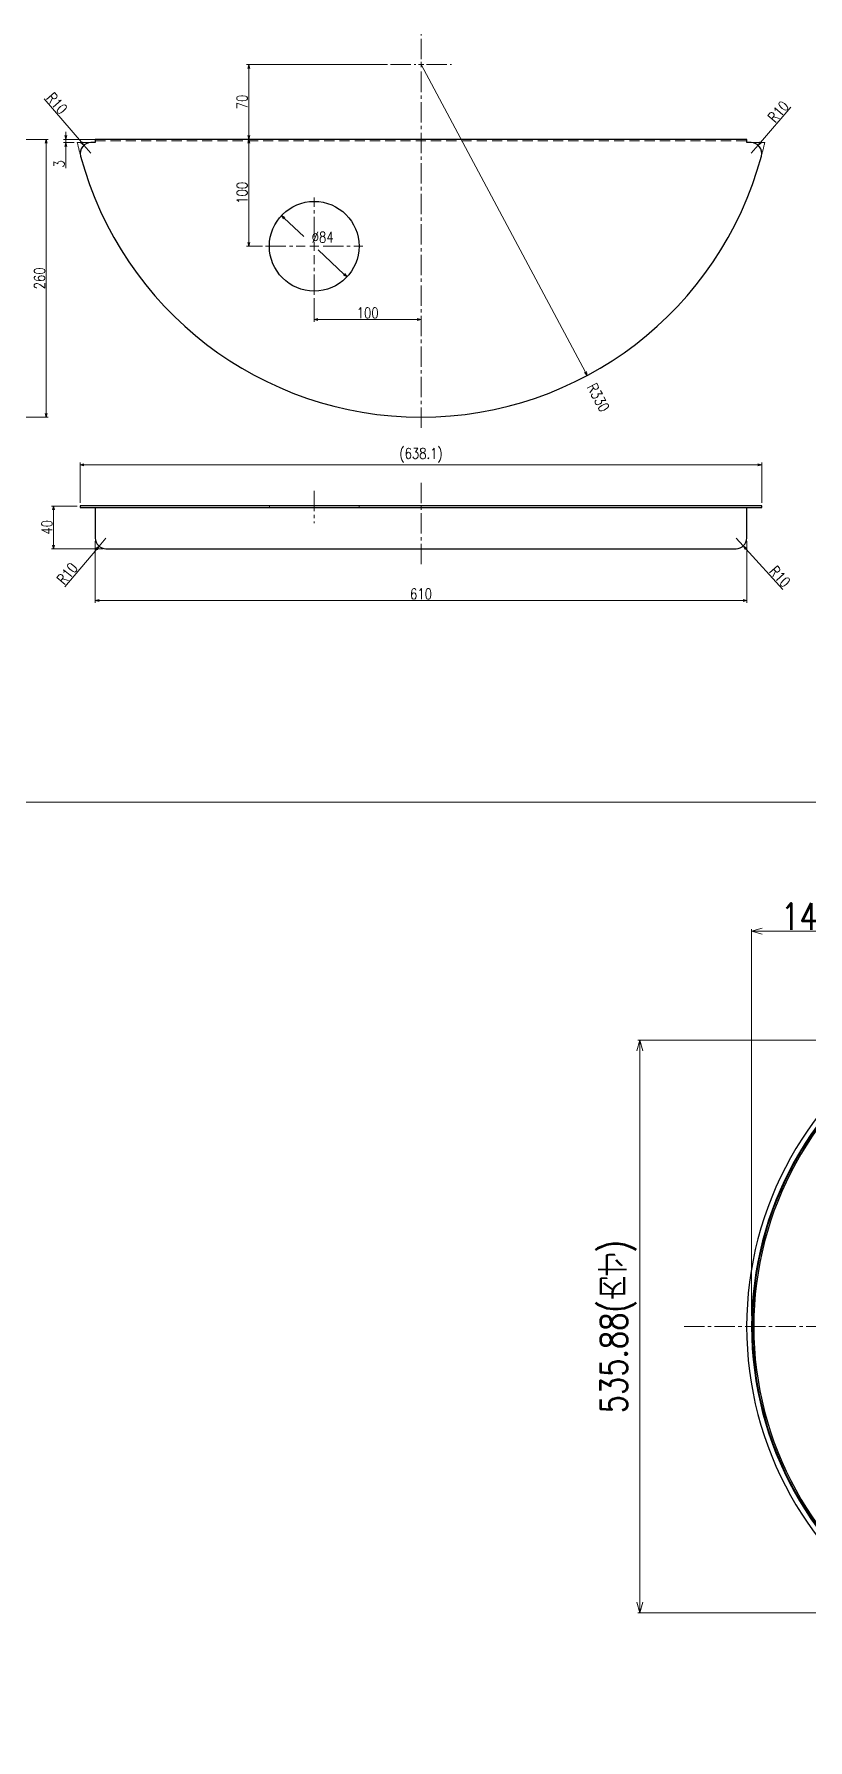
# Model space of a CAD drawing. Header units: millimetres. Extents: x 0 to 10987, y 0 to 7892.
# Drawn here: x 3118 to 3842, y 6295 to 7892 of the extents above; entities that cross this region are included whole.
import ezdxf

# ---------------------------------------------------------------- set-up
doc = ezdxf.new("R2010")
doc.units = ezdxf.units.MM
for name, pattern in [('CENTER2', [28.575, 19.05, -3.175, 3.175, -3.175]), ('HIDDEN2', [4.7625, 3.175, -1.5875]), ('PHANTOM2', [31.75, 15.875, -3.175, 3.175, -3.175, 3.175, -3.175])]:
    doc.linetypes.add(name, pattern=pattern)
for name, color, linetype, lineweight in [('01_外形線', 7, 'Continuous', 25), ('03_かくれ線', 6, 'HIDDEN2', 13), ('04_中心線', 1, 'CENTER2', 9), ('05_仮想線', 2, 'PHANTOM2', 13), ('07_寸法線', 3, 'Continuous', 9)]:
    doc.layers.add(name, color=color, linetype=linetype, lineweight=lineweight)
doc.layers.add('10_補助線', color=8, linetype='Continuous', lineweight=13, plot=False)
doc.styles.add('寸法用', font='simplex.shx', dxfattribs={"width": 0.8, "bigfont": '@extfont2.shx'})
doc.dimstyles.new('機械製図用', dxfattribs={"dimtxt": 3.5, "dimasz": 3.5, "dimexe": 2, "dimexo": 0, "dimgap": 1.2, "dimtad": 1, "dimdsep": 46, "dimtxsty": '寸法用', "dimblk": 'OPEN30', "dimcen": 0, "dimclrd": 256, "dimclre": 256, "dimclrt": 7, "dimazin": 2, "dimtm": 1e-09, "dimtfac": 0.75, "dimtmove": 0, "dimatfit": 3, "dimldrblk": 'OPEN30', "dimfxl": 1, "dimlwd": -1, "dimlwe": -1, "dimarcsym": 0})
doc.dimstyles.new('機械製図用$3', dxfattribs={"dimtxt": 3.5, "dimasz": 3.5, "dimexe": 2, "dimexo": 0, "dimgap": 1.2, "dimtad": 1, "dimtih": 1, "dimtoh": 1, "dimdsep": 46, "dimtxsty": '寸法用', "dimblk": 'OPEN30', "dimcen": 0, "dimsd1": 1, "dimclrd": 256, "dimclre": 256, "dimclrt": 7, "dimazin": 2, "dimtm": 1e-09, "dimtfac": 0.75, "dimtofl": 0, "dimtmove": 0, "dimatfit": 3, "dimldrblk": 'OPEN30', "dimfxl": 1, "dimlwd": -1, "dimlwe": -1, "dimarcsym": 0})

# ---------------------------------------------------------------- blocks, each defined once
blk = doc.blocks.new('_Open30')
at = {"color": 0, "linetype": 'ByBlock', "lineweight": -2}
for p, q in [((-1, 0.27), (0, 0)), ((0, 0), (-1, -0.27)), ((0, 0), (-1, 0))]:
    blk.add_line(p, q, dxfattribs=at)
blk = doc.blocks.new('*D383')
at = {"layer": '07_寸法線', "transparency": 16777216}
for p, q in [((3789.5, 6691.9), (3789.5, 7054)), ((3799.5, 7052), (3928.9, 7052)), ((3938.9, 6967.7), (3938.9, 7054))]:
    blk.add_line(p, q, dxfattribs=at)
at = {"layer": 'Defpoints', "color": 0, "transparency": 16777216}
for p in [(3938.9, 7052), (3938.9, 6957.7), (3789.5, 6681.9)]:
    blk.add_point(p, dxfattribs=at)
at = {"layer": '07_寸法線', "transparency": 16777216, "xscale": 10, "yscale": 10, "zscale": 10, "rotation": 180}
blk.add_blockref('_Open30', (3789.5, 7052), dxfattribs=at)
at = {"layer": '07_寸法線', "transparency": 16777216, "xscale": 10, "yscale": 10, "zscale": 10}
blk.add_blockref('_Open30', (3938.9, 7052), dxfattribs=at)
at = {"layer": '07_寸法線', "color": 7, "transparency": 16777216, "insert": (3864.2, 7065.7), "char_height": 25, "attachment_point": 5, "style": '寸法用'}
blk.add_mtext('149.32', dxfattribs=at)
blk = doc.blocks.new('*D385')
at = {"layer": '07_寸法線', "transparency": 16777216}
for p, q in [((3928.9, 6949.9), (3682.9, 6949.9)), ((3684.9, 6939.9), (3684.9, 6424)), ((3928.9, 6414), (3682.9, 6414))]:
    blk.add_line(p, q, dxfattribs=at)
at = {"layer": 'Defpoints', "color": 0, "transparency": 16777216}
for p in [(3938.9, 6949.9), (3684.9, 6414), (3938.9, 6414)]:
    blk.add_point(p, dxfattribs=at)
at = {"layer": '07_寸法線', "transparency": 16777216, "xscale": 10, "yscale": 10, "zscale": 10}
for p, rotation in [((3684.9, 6949.9), 90), ((3684.9, 6414), 270)]:
    blk.add_blockref('_Open30', p, dxfattribs=dict(at, rotation=rotation))
at = {"layer": '07_寸法線', "color": 7, "transparency": 16777216, "insert": (3664.7, 6681.9), "char_height": 25, "attachment_point": 5, "rotation": 90, "style": '寸法用'}
blk.add_mtext('535.88(内寸)', dxfattribs=at)
blk = doc.blocks.new('*D389')
at = {"layer": '07_寸法線', "transparency": 16777216}
for p, q in [((3448.5, 7863), (3316.7, 7863)), ((3318.7, 7859.5), (3318.7, 7796.5)), ((3321.7, 7793), (3320.7, 7793))]:
    blk.add_line(p, q, dxfattribs=at)
at = {"layer": 'Defpoints', "color": 0, "transparency": 16777216}
for p in [(3451.5, 7863), (3318.7, 7793), (3318.7, 7793)]:
    blk.add_point(p, dxfattribs=at)
at = {"layer": '07_寸法線', "transparency": 16777216, "xscale": 3.5, "yscale": 3.5, "zscale": 3.5}
for p, rotation in [((3318.7, 7863), 90), ((3318.7, 7793), 270)]:
    blk.add_blockref('_Open30', p, dxfattribs=dict(at, rotation=rotation))
at = {"layer": '07_寸法線', "color": 7, "transparency": 16777216, "insert": (3312.5, 7828), "char_height": 10, "attachment_point": 5, "rotation": 90, "style": '寸法用'}
blk.add_mtext('70', dxfattribs=at)
blk = doc.blocks.new('*U390')
at = {"layer": '04_中心線', "color": 0, "linetype": 'CENTER2', "transparency": 16777216}
for p, q in [((0, 8.4), (0, 45.5)), ((-45.5, 0), (-8.4, 0)), ((8.4, 0), (45.5, 0)), ((0, -45.5), (0, -8.4))]:
    blk.add_line(p, q, dxfattribs=at)
at = {"layer": '04_中心線', "color": 0, "linetype": 'Continuous', "transparency": 16777216}
for p, q in [((-4.2, 0), (4.2, 0)), ((0, -4.2), (0, 4.2))]:
    blk.add_line(p, q, dxfattribs=at)
blk = doc.blocks.new('*D391')
at = {"layer": '07_寸法線', "transparency": 16777216}
for p, q in [((3327.9, 7793), (3316.7, 7793)), ((3318.7, 7789.5), (3318.7, 7696.5)), ((3331.5, 7693), (3316.7, 7693))]:
    blk.add_line(p, q, dxfattribs=at)
at = {"layer": 'Defpoints', "color": 0, "transparency": 16777216}
for p in [(3330.9, 7793), (3318.7, 7693), (3334.5, 7693)]:
    blk.add_point(p, dxfattribs=at)
at = {"layer": '07_寸法線', "transparency": 16777216, "xscale": 3.5, "yscale": 3.5, "zscale": 3.5}
for p, rotation in [((3318.7, 7793), 90), ((3318.7, 7693), 270)]:
    blk.add_blockref('_Open30', p, dxfattribs=dict(at, rotation=rotation))
at = {"layer": '07_寸法線', "color": 7, "transparency": 16777216, "insert": (3312.5, 7743), "char_height": 10, "attachment_point": 5, "rotation": 90, "style": '寸法用'}
blk.add_mtext('100', dxfattribs=at)
blk = doc.blocks.new('*D392')
at = {"layer": '07_寸法線', "transparency": 16777216}
for p, q in [((3380, 7644.5), (3380, 7622.4)), ((3383.5, 7624.4), (3476.5, 7624.4)), ((3480, 7627.4), (3480, 7626.4))]:
    blk.add_line(p, q, dxfattribs=at)
at = {"layer": 'Defpoints', "color": 0, "transparency": 16777216}
for p in [(3380, 7647.5), (3480, 7624.4), (3480, 7624.4)]:
    blk.add_point(p, dxfattribs=at)
at = {"layer": '07_寸法線', "transparency": 16777216, "xscale": 3.5, "yscale": 3.5, "zscale": 3.5, "rotation": 180}
blk.add_blockref('_Open30', (3380, 7624.4), dxfattribs=at)
at = {"layer": '07_寸法線', "transparency": 16777216, "xscale": 3.5, "yscale": 3.5, "zscale": 3.5}
blk.add_blockref('_Open30', (3480, 7624.4), dxfattribs=at)
at = {"layer": '07_寸法線', "color": 7, "transparency": 16777216, "insert": (3430, 7630.6), "char_height": 10, "attachment_point": 5, "style": '寸法用'}
blk.add_mtext('100', dxfattribs=at)
blk = doc.blocks.new('*D393')
at = {"layer": '07_寸法線', "transparency": 16777216}
for p, q in [((3351.9, 7719.4), (3370.4, 7702.1)), ((3408.1, 7666.7), (3383.6, 7689.7))]:
    blk.add_line(p, q, dxfattribs=at)
at = {"layer": 'Defpoints', "color": 0, "transparency": 16777216}
for p in [(3349.3, 7721.7), (3410.7, 7664.3)]:
    blk.add_point(p, dxfattribs=at)
at = {"layer": '07_寸法線', "transparency": 16777216, "xscale": 3.5, "yscale": 3.5, "zscale": 3.5}
for p, rotation in [((3349.3, 7721.7), 136.8861232830926), ((3410.7, 7664.3), 316.8861232830926)]:
    blk.add_blockref('_Open30', p, dxfattribs=dict(at, rotation=rotation))
at = {"layer": '07_寸法線', "color": 7, "transparency": 16777216, "insert": (3387.9, 7701.5), "char_height": 10, "attachment_point": 5, "style": '寸法用'}
blk.add_mtext('∅84', dxfattribs=at)
blk = doc.blocks.new('*D394')
at = {"layer": '07_寸法線', "transparency": 16777216}
for p, q in [((3177, 7793), (3145.3, 7793)), ((3147.3, 7796.5), (3147.3, 7800)), ((3147.3, 7793), (3147.3, 7790)), ((3155.2, 7790), (3145.3, 7790)), ((3147.3, 7786.5), (3147.3, 7766.2))]:
    blk.add_line(p, q, dxfattribs=at)
at = {"layer": 'Defpoints', "color": 0, "transparency": 16777216}
for p in [(3180, 7793), (3147.3, 7790), (3158.2, 7790)]:
    blk.add_point(p, dxfattribs=at)
at = {"layer": '07_寸法線', "transparency": 16777216, "xscale": 3.5, "yscale": 3.5, "zscale": 3.5}
for p, rotation in [((3147.3, 7793), 270), ((3147.3, 7790), 90)]:
    blk.add_blockref('_Open30', p, dxfattribs=dict(at, rotation=rotation))
at = {"layer": '07_寸法線', "color": 7, "transparency": 16777216, "insert": (3141.1, 7770.1), "char_height": 10, "attachment_point": 5, "rotation": 90, "style": '寸法用'}
blk.add_mtext('3', dxfattribs=at)
blk = doc.blocks.new('*D396')
at = {"layer": '07_寸法線', "transparency": 16777216}
for p, q in [((3127.1, 7830.9), (3162.1, 7790.3)), ((3170.9, 7780), (3164.4, 7787.6))]:
    blk.add_line(p, q, dxfattribs=at)
at = {"layer": 'Defpoints', "color": 0, "transparency": 16777216}
for p in [(3164.4, 7787.6), (3170.9, 7780)]:
    blk.add_point(p, dxfattribs=at)
at = {"layer": '07_寸法線', "transparency": 16777216, "xscale": 3.5, "yscale": 3.5, "zscale": 3.5, "rotation": 310.7414474621046}
blk.add_blockref('_Open30', (3164.4, 7787.6), dxfattribs=at)
at = {"layer": '07_寸法線', "color": 7, "transparency": 16777216, "insert": (3139, 7826.7), "char_height": 10, "attachment_point": 5, "rotation": 310.7414, "style": '寸法用'}
blk.add_mtext('R10', dxfattribs=at)
blk = doc.blocks.new('*D395')
at = {"layer": '07_寸法線', "transparency": 16777216}
for p, q in [((3826.4, 7823.2), (3797.9, 7790.2)), ((3789, 7780), (3795.6, 7787.6))]:
    blk.add_line(p, q, dxfattribs=at)
at = {"layer": 'Defpoints', "color": 0, "transparency": 16777216}
for p in [(3789, 7780), (3795.6, 7787.6)]:
    blk.add_point(p, dxfattribs=at)
at = {"layer": '07_寸法線', "transparency": 16777216, "xscale": 3.5, "yscale": 3.5, "zscale": 3.5, "rotation": 229.0707073234075}
blk.add_blockref('_Open30', (3795.6, 7787.6), dxfattribs=at)
at = {"layer": '07_寸法線', "color": 7, "transparency": 16777216, "insert": (3814.6, 7819), "char_height": 10, "attachment_point": 5, "rotation": 49.0707, "style": '寸法用'}
blk.add_mtext('R10', dxfattribs=at)
blk = doc.blocks.new('*D397')
at = {"layer": '07_寸法線', "transparency": 16777216}
blk.add_line((3480, 7863), (3634, 7575.2), dxfattribs=at)
at = {"layer": 'Defpoints', "color": 0, "transparency": 16777216}
for p in [(3480, 7863), (3635.7, 7572.1)]:
    blk.add_point(p, dxfattribs=at)
at = {"layer": '07_寸法線', "transparency": 16777216, "xscale": 3.5, "yscale": 3.5, "zscale": 3.5, "rotation": 298.148219580433}
blk.add_blockref('_Open30', (3635.7, 7572.1), dxfattribs=at)
at = {"layer": '07_寸法線', "color": 7, "transparency": 16777216, "insert": (3646, 7551.4), "char_height": 10, "attachment_point": 5, "rotation": 298.1482, "style": '寸法用'}
blk.add_mtext('R330', dxfattribs=at)
blk = doc.blocks.new('*D398')
at = {"layer": '07_寸法線', "transparency": 16777216}
for p, q in [((3098.2, 7793), (3131, 7793)), ((3129, 7789.5), (3129, 7536.5)), ((3101.2, 7533), (3131, 7533))]:
    blk.add_line(p, q, dxfattribs=at)
at = {"layer": 'Defpoints', "color": 0, "transparency": 16777216}
for p in [(3095.2, 7793), (3098.2, 7533), (3129, 7533)]:
    blk.add_point(p, dxfattribs=at)
at = {"layer": '07_寸法線', "transparency": 16777216, "xscale": 3.5, "yscale": 3.5, "zscale": 3.5}
for p, rotation in [((3129, 7793), 90), ((3129, 7533), 270)]:
    blk.add_blockref('_Open30', p, dxfattribs=dict(at, rotation=rotation))
at = {"layer": '07_寸法線', "color": 7, "transparency": 16777216, "insert": (3122.8, 7663), "char_height": 10, "attachment_point": 5, "rotation": 90, "style": '寸法用'}
blk.add_mtext('260', dxfattribs=at)
blk = doc.blocks.new('*U399')
at = {"layer": '04_中心線', "color": 0, "linetype": 'CENTER2', "transparency": 16777216}
for p, q in [((0, 5), (0, 28.5)), ((-28.5, 0), (-5, 0)), ((5, 0), (28.5, 0)), ((0, -340), (0, -5))]:
    blk.add_line(p, q, dxfattribs=at)
at = {"layer": '04_中心線', "color": 0, "linetype": 'Continuous', "transparency": 16777216}
for p, q in [((-2.5, 0), (2.5, 0)), ((0, -2.5), (0, 2.5))]:
    blk.add_line(p, q, dxfattribs=at)
blk = doc.blocks.new('*D401')
at = {"layer": '07_寸法線', "transparency": 16777216}
for p, q in [((3157.9, 7449.9), (3133.9, 7449.9)), ((3135.9, 7446.4), (3135.9, 7413.4)), ((3182, 7409.9), (3133.9, 7409.9))]:
    blk.add_line(p, q, dxfattribs=at)
at = {"layer": 'Defpoints', "color": 0, "transparency": 16777216}
for p in [(3160.9, 7449.9), (3135.9, 7409.9), (3185, 7409.9)]:
    blk.add_point(p, dxfattribs=at)
at = {"layer": '07_寸法線', "transparency": 16777216, "xscale": 3.5, "yscale": 3.5, "zscale": 3.5}
for p, rotation in [((3135.9, 7449.9), 90), ((3135.9, 7409.9), 270)]:
    blk.add_blockref('_Open30', p, dxfattribs=dict(at, rotation=rotation))
at = {"layer": '07_寸法線', "color": 7, "transparency": 16777216, "insert": (3129.7, 7429.9), "char_height": 10, "attachment_point": 5, "rotation": 90, "style": '寸法用'}
blk.add_mtext('40', dxfattribs=at)
blk = doc.blocks.new('*D402')
at = {"layer": '07_寸法線', "transparency": 16777216}
for p, q in [((3146.5, 7374.4), (3176.3, 7409.6)), ((3185, 7419.9), (3178.5, 7412.3))]:
    blk.add_line(p, q, dxfattribs=at)
at = {"layer": 'Defpoints', "color": 0, "transparency": 16777216}
for p in [(3178.5, 7412.3), (3185, 7419.9)]:
    blk.add_point(p, dxfattribs=at)
at = {"layer": '07_寸法線', "transparency": 16777216, "xscale": 3.5, "yscale": 3.5, "zscale": 3.5, "rotation": 49.80231722451726}
blk.add_blockref('_Open30', (3178.5, 7412.3), dxfattribs=at)
at = {"layer": '07_寸法線', "color": 7, "transparency": 16777216, "insert": (3148.8, 7386.7), "char_height": 10, "attachment_point": 5, "rotation": 49.8023, "style": '寸法用'}
blk.add_mtext('R10', dxfattribs=at)
blk = doc.blocks.new('*D403')
at = {"layer": '07_寸法線', "transparency": 16777216}
for p, q in [((3775, 7419.9), (3781.7, 7412.5)), ((3818.9, 7371.7), (3784.1, 7409.9))]:
    blk.add_line(p, q, dxfattribs=at)
at = {"layer": 'Defpoints', "color": 0, "transparency": 16777216}
for p in [(3775, 7419.9), (3781.7, 7412.5)]:
    blk.add_point(p, dxfattribs=at)
at = {"layer": '07_寸法線', "transparency": 16777216, "xscale": 3.5, "yscale": 3.5, "zscale": 3.5, "rotation": 132.2774182708758}
blk.add_blockref('_Open30', (3781.7, 7412.5), dxfattribs=at)
at = {"layer": '07_寸法線', "color": 7, "transparency": 16777216, "insert": (3816.1, 7383.9), "char_height": 10, "attachment_point": 5, "rotation": 312.2774, "style": '寸法用'}
blk.add_mtext('R10', dxfattribs=at)
blk = doc.blocks.new('*D404')
at = {"layer": '07_寸法線', "transparency": 16777216}
for p, q in [((3175, 7416.9), (3175, 7359.4)), ((3785, 7416.9), (3785, 7359.4)), ((3178.5, 7361.4), (3781.5, 7361.4))]:
    blk.add_line(p, q, dxfattribs=at)
at = {"layer": 'Defpoints', "color": 0, "transparency": 16777216}
for p in [(3175, 7419.9), (3785, 7419.9), (3785, 7361.4)]:
    blk.add_point(p, dxfattribs=at)
at = {"layer": '07_寸法線', "transparency": 16777216, "xscale": 3.5, "yscale": 3.5, "zscale": 3.5, "rotation": 180}
blk.add_blockref('_Open30', (3175, 7361.4), dxfattribs=at)
at = {"layer": '07_寸法線', "transparency": 16777216, "xscale": 3.5, "yscale": 3.5, "zscale": 3.5}
blk.add_blockref('_Open30', (3785, 7361.4), dxfattribs=at)
at = {"layer": '07_寸法線', "color": 7, "transparency": 16777216, "insert": (3480, 7367.6), "char_height": 10, "attachment_point": 5, "style": '寸法用'}
blk.add_mtext('610', dxfattribs=at)
blk = doc.blocks.new('*D405')
at = {"layer": '07_寸法線', "transparency": 16777216}
for p, q in [((3160.9, 7452.9), (3160.9, 7490.5)), ((3164.4, 7488.5), (3795.5, 7488.5)), ((3799, 7452.9), (3799, 7490.5))]:
    blk.add_line(p, q, dxfattribs=at)
at = {"layer": 'Defpoints', "color": 0, "transparency": 16777216}
for p in [(3799, 7488.5), (3160.9, 7449.9), (3799, 7449.9)]:
    blk.add_point(p, dxfattribs=at)
at = {"layer": '07_寸法線', "transparency": 16777216, "xscale": 3.5, "yscale": 3.5, "zscale": 3.5, "rotation": 180}
blk.add_blockref('_Open30', (3160.9, 7488.5), dxfattribs=at)
at = {"layer": '07_寸法線', "transparency": 16777216, "xscale": 3.5, "yscale": 3.5, "zscale": 3.5}
blk.add_blockref('_Open30', (3799, 7488.5), dxfattribs=at)
at = {"layer": '07_寸法線', "color": 7, "transparency": 16777216, "insert": (3480, 7497.4), "char_height": 10, "attachment_point": 5, "style": '寸法用'}
blk.add_mtext('(638.1)', dxfattribs=at)

msp = doc.modelspace()

# ---------------------------------------------------------------- linework, layer by layer
at = {"layer": '01_外形線'}
for p, q in [((3174.993, 7448.426), (3174.993, 7419.926)), ((3784.993, 7419.926), (3784.993, 7448.426)), ((3184.993, 7409.926), (3774.993, 7409.926))]:
    msp.add_line(p, q, dxfattribs=at)
msp.add_lwpolyline([(3174.993, 7790.037), (3170.944, 7790.037, 0.49332434), (3161.287, 7777.444, 0.76686983), (3798.699, 7777.444, 0.49332434), (3789.042, 7790.037), (3784.993, 7790.037), (3784.993, 7793.037), (3174.993, 7793.037)], format="xyb", close=True, dxfattribs=at)
msp.add_lwpolyline([(3160.944, 7448.426), (3799.042, 7448.426), (3799.042, 7449.926), (3160.944, 7449.926)], close=True, dxfattribs=at)
msp.add_circle((3379.993, 7693.037), 42, dxfattribs=at)
for centre, radius, start, end in [((3184.993, 7419.926), 10, 180, 270), ((3774.993, 7419.926), 10, 270, 0), ((4108.862, 6681.924), 324, 121.647468, 238.352532), ((4108.862, 6681.924), 319.319, 122.166577, 237.833423), ((4108.862, 6681.924), 317.319, 122.393979, 237.606021)]:
    msp.add_arc(centre, radius, start, end, dxfattribs=at)
at = {"layer": '03_かくれ線', "ltscale": 3}
for p, q in [((3174.993, 7791.537), (3784.993, 7791.537)), ((3337.993, 7449.926), (3337.993, 7448.426)), ((3421.993, 7449.926), (3421.993, 7448.426))]:
    msp.add_line(p, q, dxfattribs=at)
at = {"layer": '04_中心線'}
for p, q in [((3479.993, 7471.676), (3479.993, 7394.926)), ((3379.993, 7463.989), (3379.993, 7433.989)), ((3726.279, 6681.924), (4491.445, 6681.924))]:
    msp.add_line(p, q, dxfattribs=at)
at = {"layer": '05_仮想線', "transparency": 33554559}
for points in [[(3161.258, 7777.55, -0.00974636), (3158.169, 7790.037), (3170.944, 7790.037)], [(3798.728, 7777.55, 0.00974636), (3801.818, 7790.037), (3789.042, 7790.037)]]:
    msp.add_lwpolyline(points, format="xyb", dxfattribs=at)
at = {"layer": '10_補助線'}
msp.add_circle((4108.862, 6681.924), 318.319, dxfattribs=at)
at = {"layer": 'Defpoints', "color": 3, "lineweight": 0}
msp.add_lwpolyline([(4906.487, 4114.794), (552.041, 4114.794), (552.041, 7172.84), (4906.487, 7172.84)], close=True, dxfattribs=at)

# ---------------------------------------------------------------- block references
at = {"layer": '04_中心線', "linetype": 'CENTER2'}
for name, p in [('*U399', (3479.993, 7863.037)), ('*U390', (3379.993, 7693.037))]:
    msp.add_blockref(name, p, dxfattribs=at)

# ---------------------------------------------------------------- dimensions: what is measured, and where the dimension line sits
at = {"layer": '07_寸法線'}
for base, p1, p2, picture, middle in [((3318.699, 7793.037), (3451.493, 7863.037), (3318.699, 7793.037), '*D389', (3312.499, 7828.037)), ((3128.956, 7533.037), (3095.202, 7793.037), (3098.202, 7533.037), '*D398', (3122.756, 7663.037)), ((3318.699, 7693.037), (3330.869, 7793.037), (3334.493, 7693.037), '*D391', (3312.499, 7743.037)), ((3135.906, 7409.926), (3160.944, 7449.926), (3184.993, 7409.926), '*D401', (3129.706, 7429.926))]:
    dim = msp.add_linear_dim(base=base, p1=p1, p2=p2, angle=90, dimstyle='機械製図用', override={"dimtxt": 10, "dimexo": 3}, dxfattribs=at)
    dim.commit()
    dim.dimension.update_dxf_attribs({"geometry": picture, "text_midpoint": middle})
for center, mpoint, override, picture, middle in [((3479.993, 7863.037), (3635.672, 7572.067), {"dimtxt": 10, "dimtmove": 2}, '*D397', (3646.039, 7551.415)), ((3170.944, 7780.037), (3164.418, 7787.614), {"dimtxt": 10}, '*D396', (3134.26, 7822.625)), ((3789.042, 7780.037), (3795.593, 7787.593), {"dimtxt": 10}, '*D395', (3819.288, 7814.918)), ((3184.993, 7419.926), (3178.539, 7412.287), {"dimtxt": 10}, '*D402', (3153.578, 7382.748)), ((3774.993, 7419.926), (3781.72, 7412.527), {"dimtxt": 10}, '*D403', (3811.528, 7379.743))]:
    dim = msp.add_radius_dim(center=center, mpoint=mpoint, dimstyle='機械製図用', override=override, dxfattribs=at)
    dim.commit()
    dim.dimension.update_dxf_attribs({"geometry": picture, "text_midpoint": middle, "dimtype": 164})
dim = msp.add_linear_dim(base=(3147.319, 7790.037), p1=(3179.993, 7793.037), p2=(3158.169, 7790.037), angle=90, dimstyle='機械製図用', override={"dimtxt": 10, "dimexo": 3}, dxfattribs=at)
dim.commit()
dim.dimension.update_dxf_attribs({"geometry": '*D394', "text_midpoint": (3147.319, 7770.099), "dimtype": 160})
dim = msp.add_diameter_dim_2p(p1=(3410.653, 7664.333), p2=(3349.333, 7721.742), dimstyle='機械製図用$3', override={"dimtxt": 10, "dimtmove": 2}, dxfattribs=at)
dim.commit()
dim.dimension.update_dxf_attribs({"geometry": '*D393', "text_midpoint": (3387.867, 7701.482), "dimtype": 163})
for base, p1, p2, override, picture, middle in [((3479.993, 7624.43), (3379.993, 7647.537), (3479.993, 7624.43), {"dimtxt": 10, "dimexo": 3}, '*D392', (3429.993, 7630.63)), ((3784.993, 7361.378), (3174.993, 7419.926), (3784.993, 7419.926), {"dimtxt": 10, "dimexo": 3}, '*D404', (3479.993, 7367.578)), ((3938.862, 7052.046), (3789.543, 6681.924), (3938.862, 6957.743), {"dimtxt": 25, "dimasz": 10, "dimexo": 10}, '*D383', (3864.202, 7065.746))]:
    dim = msp.add_linear_dim(base=base, p1=p1, p2=p2, dimstyle='機械製図用', override=override, dxfattribs=at)
    dim.commit()
    dim.dimension.update_dxf_attribs({"geometry": picture, "text_midpoint": middle})
dim = msp.add_linear_dim(base=(3799.042, 7488.534), p1=(3160.944, 7449.926), p2=(3799.042, 7449.926), text='(<>)', dimstyle='機械製図用', override={"dimtxt": 10, "dimexo": 3}, dxfattribs=at)
dim.commit()
dim.dimension.update_dxf_attribs({"geometry": '*D405', "text_midpoint": (3479.993, 7497.353)})
dim = msp.add_linear_dim(base=(3684.907, 6413.984), p1=(3938.862, 6949.863), p2=(3938.862, 6413.984), angle=90, text='<>(内寸)', dimstyle='機械製図用', override={"dimtxt": 25, "dimasz": 10, "dimexo": 10}, dxfattribs=at)
dim.commit()
dim.dimension.update_dxf_attribs({"geometry": '*D385', "text_midpoint": (3664.659, 6681.924)})

doc.saveas('drawing.dxf')
